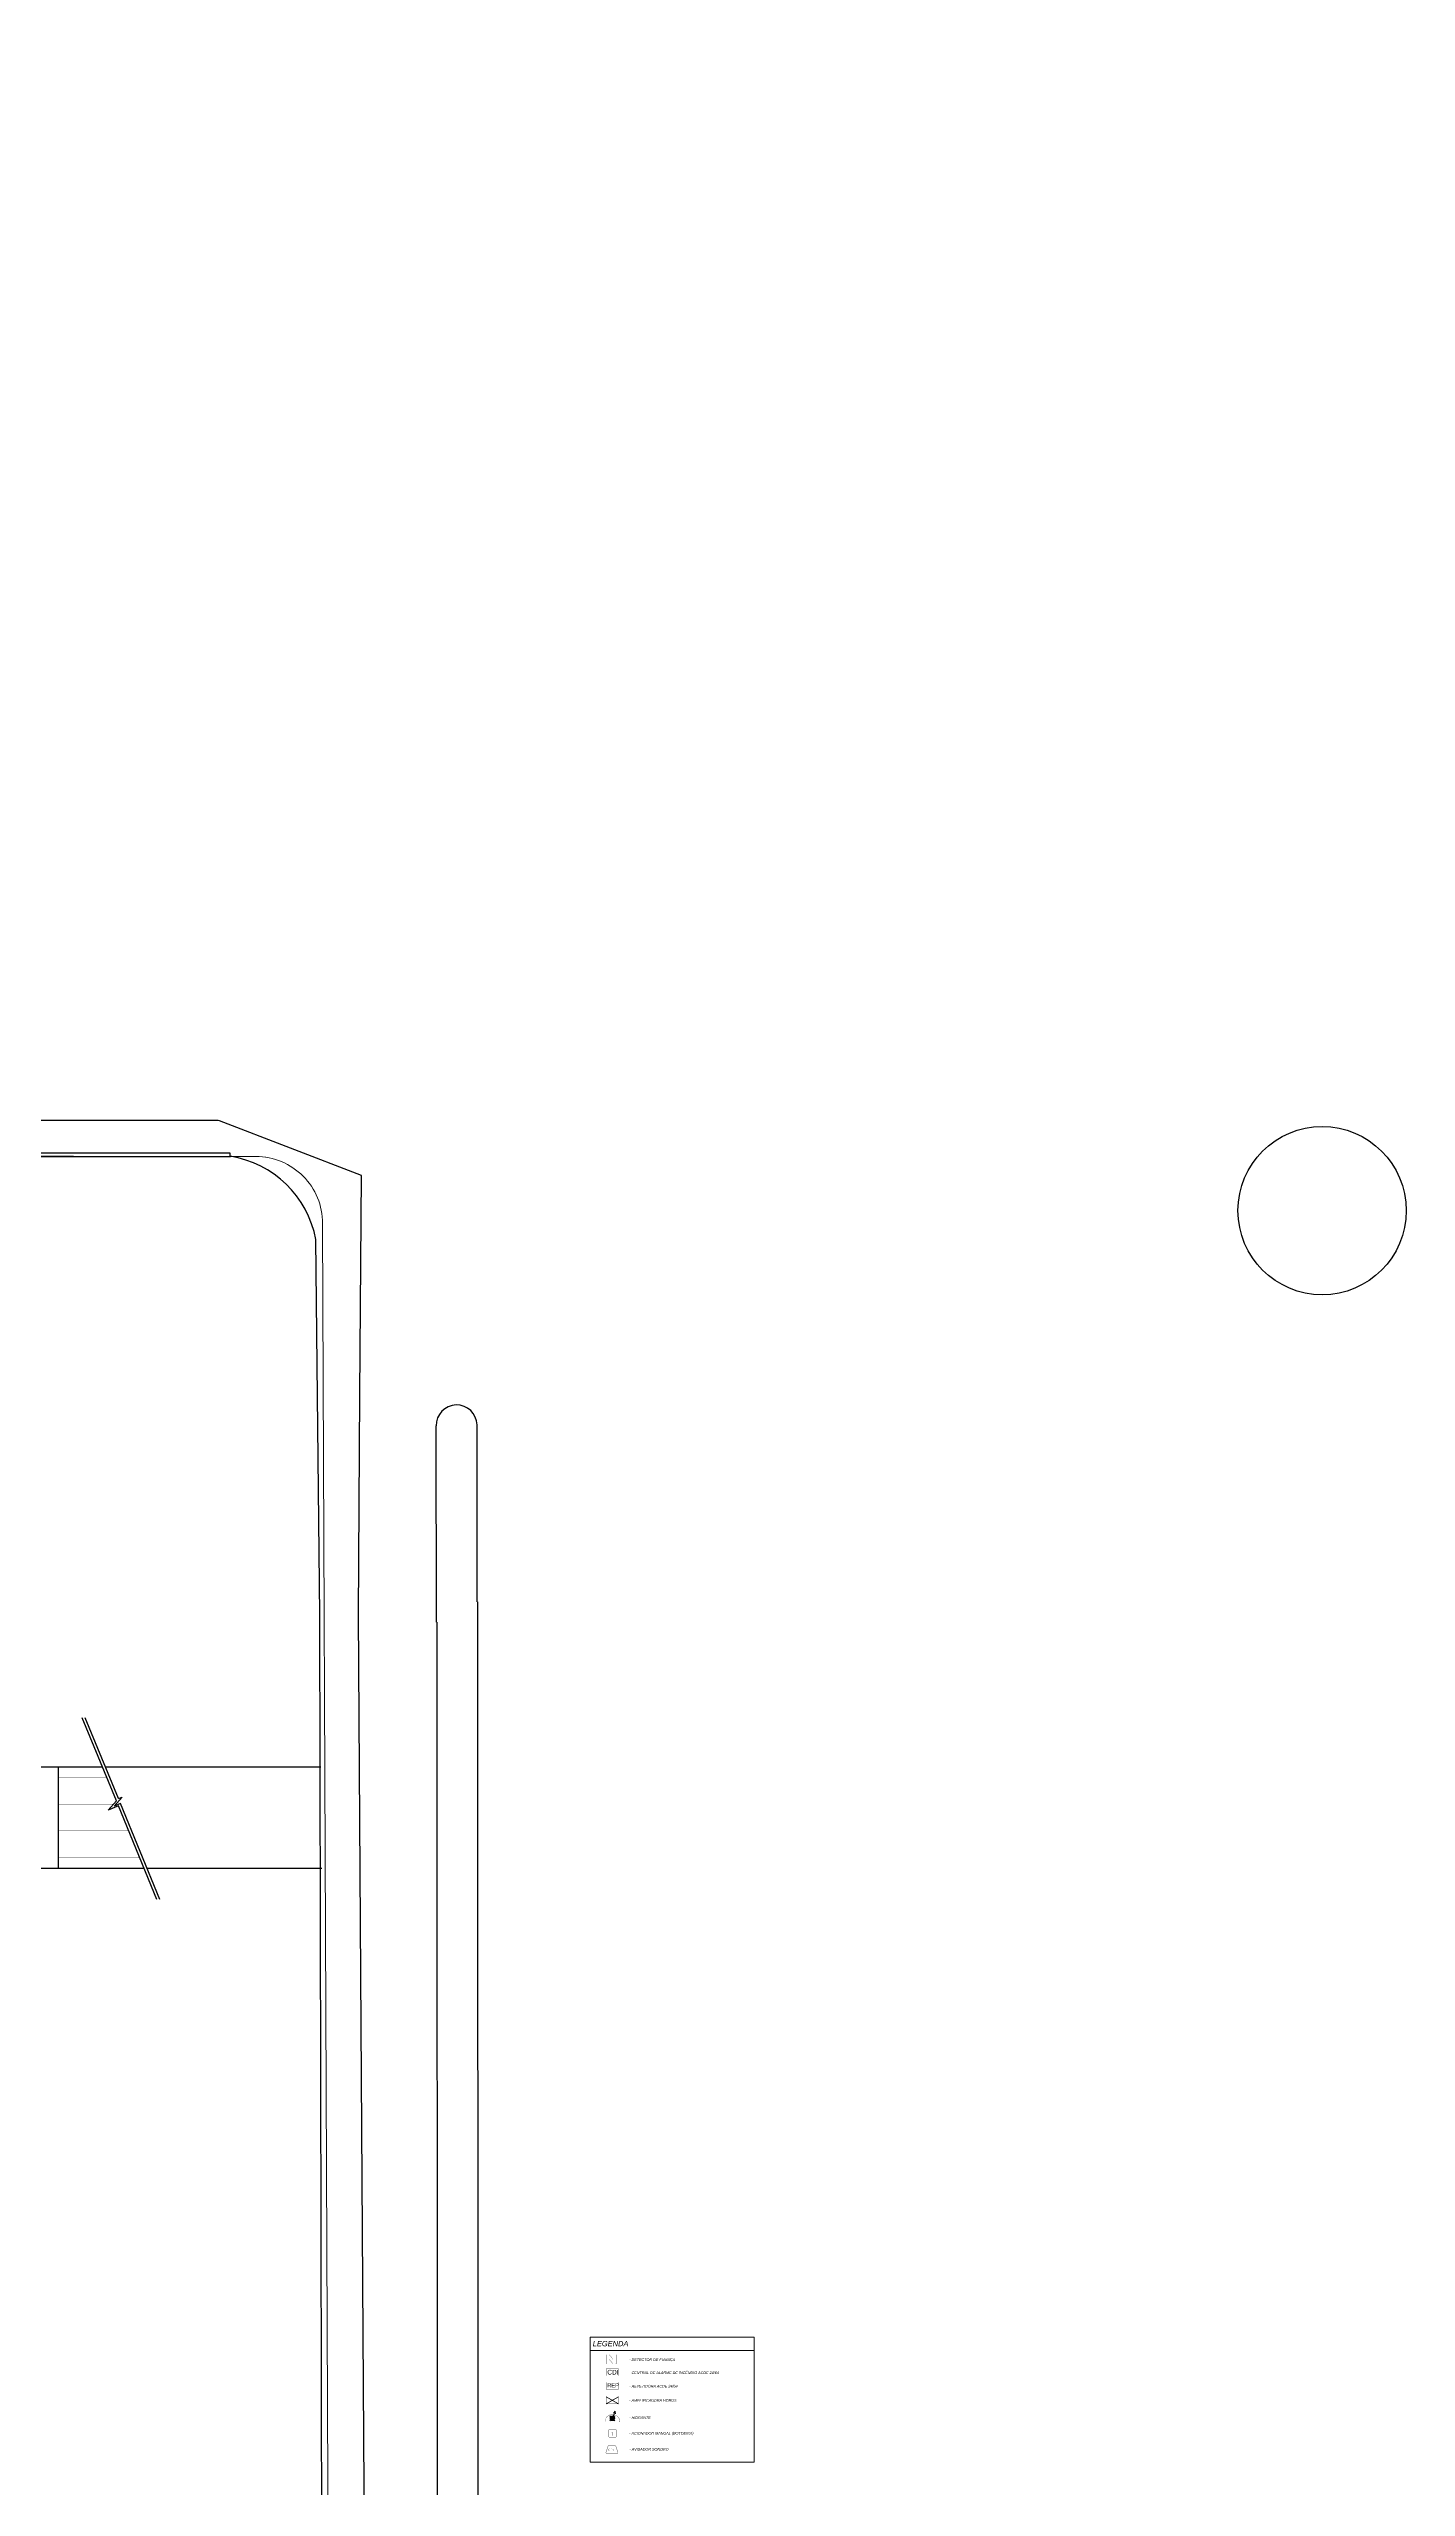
# Model space of a CAD drawing. Header units: metres. Extents: x -331 to 2982, y 362 to 2539.
# Drawn here: x 903.5 to 1005.1, y 903.2 to 1085.7 of the extents above; entities that cross this region are included whole.
import ezdxf

# ---------------------------------------------------------------- set-up
doc = ezdxf.new("R2010")
doc.units = ezdxf.units.M
doc.layers.get('0').update_dxf_attribs({"color": 251})
doc.layers.add('Botoeira_antiga', color=74, linetype='Continuous', lineweight=30)
doc.layers.add('EL-PONTOS', color=251, linetype='Continuous', lineweight=30)
for name, color, linetype in [('DET. FUMAÇA', 1, 'Continuous'), ('Div', 251, 'Continuous'), ('Pis', 251, 'Continuous'), ('Renato2', 251, 'Continuous')]:
    doc.layers.add(name, color=color, linetype=linetype)
doc.styles.get("Standard").update_dxf_attribs({"font": 'arial.ttf', "height": 0.3})

# ---------------------------------------------------------------- blocks, each defined once
blk = doc.blocks.new('Detector de fumaça')
at = {"layer": 'DET. FUMAÇA', "linetype": 'Continuous', "lineweight": 15, "const_width": 0.0187}
blk.add_lwpolyline([(774.6, 539.82), (775.25, 539.82, -0.414214), (775.3, 539.77), (775.3, 539.17, -0.414214), (775.25, 539.12), (774.6, 539.12, -0.414214), (774.55, 539.17), (774.55, 539.77, -0.414214)], format="xyb", close=True, dxfattribs=at)
blk.add_lwpolyline([(774.77, 539.82), (775.06, 539.47), (774.77, 539.47), (775.06, 539.12)], dxfattribs=at)

msp = doc.modelspace()

# ---------------------------------------------------------------- linework, layer by layer
at = {"color": 1, "lineweight": 0, "true_color": 0xe60000}
for p, q in [((945.681, 908.379), (945.893, 908.897)), ((945.893, 908.897), (945.75, 908.764)), ((945.893, 908.897), (945.902, 908.702)), ((945.496, 908.563), (945.865, 908.195)), ((945.865, 908.563), (945.496, 908.195))]:
    msp.add_line(p, q, dxfattribs=at)
at = {"lineweight": 0}
msp.add_lwpolyline([(924.793, 803.353), (923.977, 997.797, 0.4142217), (918.991, 1002.798, 0.0006794), (885.373, 1002.81), (885.373, 1011.002), (885.373, 1011.602), (886.346, 1011.602, 0.7427886), (887.202, 1015.306), (883.812, 1016.616), (861.104, 1023.517), (822.286, 1041.497), (810.536, 1047.218), (766.937, 1070.37), (744.433, 1083.333), (742.89, 1084.221), (740.77, 1085.453, 0.5776208), (738.214, 1083.99), (738.288, 1030.283), (738.258, 981.963), (738.478, 955.361), (738.53, 946.811), (739.233, 850.325)], format="xyb", dxfattribs=at)
at = {"color": 1, "lineweight": 0, "true_color": 0xe60000, "const_width": 0.0187}
for points in [[(945.159, 908.099), (946.203, 908.099, 0.4353108), (946.24, 908.139, 0.9309493), (945.121, 908.139, 0.4353108)], [(945.44, 907.529), (945.926, 907.529, -0.4142136), (945.963, 907.492), (945.963, 907.006, -0.4142136), (945.926, 906.968), (945.44, 906.968, -0.4142136), (945.402, 907.006), (945.402, 907.492, -0.4142136)], [(945.227, 905.76), (946.058, 905.76, 0.5119183), (946.094, 905.809), (945.932, 906.295, 0.3228228), (945.896, 906.321), (945.389, 906.321, 0.3228228), (945.354, 906.295), (945.192, 905.809, 0.5119183)]]:
    msp.add_lwpolyline(points, format="xyb", close=True, dxfattribs=at)
at = {"color": 1, "lineweight": 0, "true_color": 0xe60000, "const_width": 0.00935}
for points in [[(945.595, 907.39), (945.597, 907.371), (945.604, 907.351), (945.611, 907.339), (945.627, 907.322), (945.635, 907.316), (945.649, 907.309), (945.661, 907.305), (945.679, 907.303), (945.688, 907.303), (945.698, 907.304), (945.719, 907.31), (945.734, 907.319), (945.749, 907.332), (945.76, 907.348), (945.767, 907.363), (945.77, 907.376), (945.77, 907.384), (945.771, 907.391)], [(945.683, 907.065), (945.683, 907.302)]]:
    msp.add_lwpolyline(points, dxfattribs=at)
for points in [[(945.449, 906.1), (945.617, 906.1), (945.654, 906.063), (945.654, 905.965), (945.617, 905.928), (945.449, 905.928), (945.411, 905.965), (945.411, 906.063)], [(945.851, 905.965), (945.851, 906.063), (945.817, 906.083), (945.684, 906.014), (945.817, 905.945)]]:
    msp.add_lwpolyline(points, close=True, dxfattribs=at)
at = {"color": 1, "lineweight": 0, "true_color": 0xe60000}
for radius in [0.172, 0.129, 0.0841]:
    msp.add_circle((945.681, 908.379), radius, dxfattribs=at)
at = {"layer": 'Div', "color": 182, "linetype": 'Continuous', "lineweight": 0}
for p, q in [((945.219, 909.967), (946.138, 909.455)), ((946.138, 909.967), (945.219, 909.455))]:
    msp.add_line(p, q, dxfattribs=at)
at = {"layer": 'Div', "color": 152, "linetype": 'Continuous', "lineweight": 0, "const_width": 0.0168}
for points in [[(945.219, 912.078), (946.138, 912.078), (946.138, 911.566), (945.219, 911.566)], [(945.219, 911.067), (946.138, 911.067), (946.138, 910.555), (945.219, 910.555)]]:
    msp.add_lwpolyline(points, close=True, dxfattribs=at)
at = {"layer": 'Div', "color": 182, "linetype": 'Continuous', "lineweight": 0, "const_width": 0.0168}
msp.add_lwpolyline([(945.219, 909.967), (946.138, 909.967), (946.138, 909.455), (945.219, 909.455)], close=True, dxfattribs=at)
at = {"layer": 'EL-PONTOS', "color": 18, "linetype": 'Continuous', "lineweight": 0, "true_color": 0x000000}
msp.add_line((944.01, 913.445), (956.296, 913.445), dxfattribs=at)
msp.add_lwpolyline([(944.01, 914.444), (956.296, 914.444), (956.296, 905.081), (944.01, 905.081)], close=True, dxfattribs=at)
at = {"layer": 'Pis'}
for p, q in [((916.071, 1005.502), (870.575, 1005.502)), ((926.88, 1001.383), (916.251, 1005.469)), ((926.773, 984.987), (926.88, 1001.383)), ((923.78, 968.502), (923.48, 996.6)), ((926.66, 968.482), (926.773, 984.987)), ((932.517, 967.962), (932.481, 982.639)), ((935.552, 969.467), (935.545, 982.71)), ((935.585, 969.467), (935.625, 868.771)), ((923.934, 895.048), (923.78, 968.502)), ((927.148, 895.048), (926.66, 968.482)), ((932.583, 862.245), (932.55, 967.962)), ((908.541, 954.588), (905.989, 960.799)), ((908.69, 954.752), (906.205, 960.799)), ((897.039, 957.136), (907.494, 957.136)), ((904.189, 957.136), (904.189, 949.536)), ((907.71, 957.136), (923.858, 957.136)), ((907.92, 953.875), (908.541, 954.588)), ((908.381, 954.193), (908.968, 954.866)), ((908.69, 954.752), (908.968, 954.866)), ((908.702, 954.197), (907.92, 953.875)), ((908.842, 954.382), (908.381, 954.193)), ((911.579, 947.197), (908.702, 954.197)), ((911.795, 947.197), (908.842, 954.382)), ((897.039, 949.536), (910.618, 949.536)), ((910.834, 949.536), (923.91, 949.536))]:
    msp.add_line(p, q, dxfattribs=at)
at = {"layer": 'Pis', "extrusion": (7.63458e-06, -1.17006e-05, -1)}
for p, q in [((876.463, 1003.064), (917.055, 1003.064)), ((876.463, 1002.81), (917.072, 1002.81)), ((917.061, 1002.811), (917.046, 1003.061))]:
    msp.add_line(p, q, dxfattribs=at)
at = {"layer": 'Pis', "const_width": 0.03}
msp.add_lwpolyline([(924.793, 803.353), (923.977, 997.797, 0.4142217), (918.991, 1002.798, 0.0006794), (885.373, 1002.81), (885.373, 1011.002), (885.373, 1011.602), (886.346, 1011.602, 0.7427886), (887.202, 1015.306), (883.812, 1016.616), (861.104, 1023.517), (822.286, 1041.497), (810.536, 1047.218), (766.937, 1070.37), (744.433, 1083.333), (742.89, 1084.221), (740.77, 1085.453, 0.5776208), (738.214, 1083.99), (738.288, 1030.283), (738.258, 981.963), (738.478, 955.361), (738.53, 946.811), (739.233, 850.325)], format="xyb", dxfattribs=at)
for points in [[(907.823, 956.336), (904.189, 956.336), (904.189, 954.336), (908.322, 954.336)], [(910.189, 950.58), (910.189, 950.336), (904.189, 950.336), (904.189, 952.336), (909.467, 952.336)]]:
    msp.add_lwpolyline(points, dxfattribs=at)
at = {"layer": 'Pis'}
for centre, radius, start, end in [((916.071, 1005.002), 0.5, 68.9733, 90), ((934.013, 982.675), 1.532, 1.31544, 181.31544)]:
    msp.add_arc(centre, radius, start, end, dxfattribs=at)
at = {"layer": 'Pis', "extrusion": (-7.63458e-06, 1.17006e-05, 1)}
msp.add_arc((915.849, 995.14, 0.005), 7.769, 10.83274, 81.02925, dxfattribs=at)
at = {"layer": 'Renato2', "color": 150}
msp.add_circle((998.817, 998.75), 6.3, dxfattribs=at)

# ---------------------------------------------------------------- block references
at = {"layer": 'DET. FUMAÇA', "linetype": 'Continuous', "lineweight": 0}
msp.add_blockref('Detector de fumaça', (170.667, 373.318), dxfattribs=at)

# ---------------------------------------------------------------- texts
at = {"layer": 'Botoeira_antiga', "linetype": 'Continuous', "lineweight": 0, "attachment_point": 1}
for s, insert, char_height in [('CDI', (945.297, 911.999), 0.3511), ('REP', (945.297, 910.988), 0.3)]:
    msp.add_mtext_dynamic_manual_height_columns(s, width=1.97864, gutter_width=1.755, heights=[0], dxfattribs=dict(at, insert=insert, char_height=char_height))
at = {"layer": 'Div', "color": 18, "linetype": 'Continuous', "lineweight": 0, "true_color": 0x000000, "attachment_point": 1}
for s, insert, char_height in [('{\\fArial|b0|i1|c0|p34;LEGENDA }', (944.208, 914.161), 0.4), ('\\A1;{\\fArial|b0|i1|c0|p34;- DETECTOR DE FUMAÇA }', (946.941, 912.861), 0.2), ('{\\fArial|b0|i1|c0|p34;- CENTRAL DE ALARME DE INCÊNDIO ACDE 24/64 }', (946.944, 911.885), 0.2), ('{\\fArial|b0|i1|c0|p34;- REPETIDORA ACDE 24/64 }', (946.944, 910.875), 0.2), ('{\\fArial|b0|i1|c0|p34;- AMPLIFICADORA HORUS }', (946.937, 909.807), 0.2), ('{\\fArial|b0|i1|c0|p34;- ACIONADOR MANUAL (BOTOEIRA)}', (946.939, 907.354), 0.2), ('{\\fArial|b0|i1|c0|p34;- HIDRANTE }', (946.946, 908.525), 0.2), ('{\\fArial|b0|i1|c0|p34;- AVISADOR SONORO }', (946.953, 906.153), 0.2)]:
    msp.add_mtext_dynamic_manual_height_columns(s, width=13.3188, gutter_width=2.5, heights=[0.207], dxfattribs=dict(at, insert=insert, char_height=char_height))

doc.saveas('drawing.dxf')
